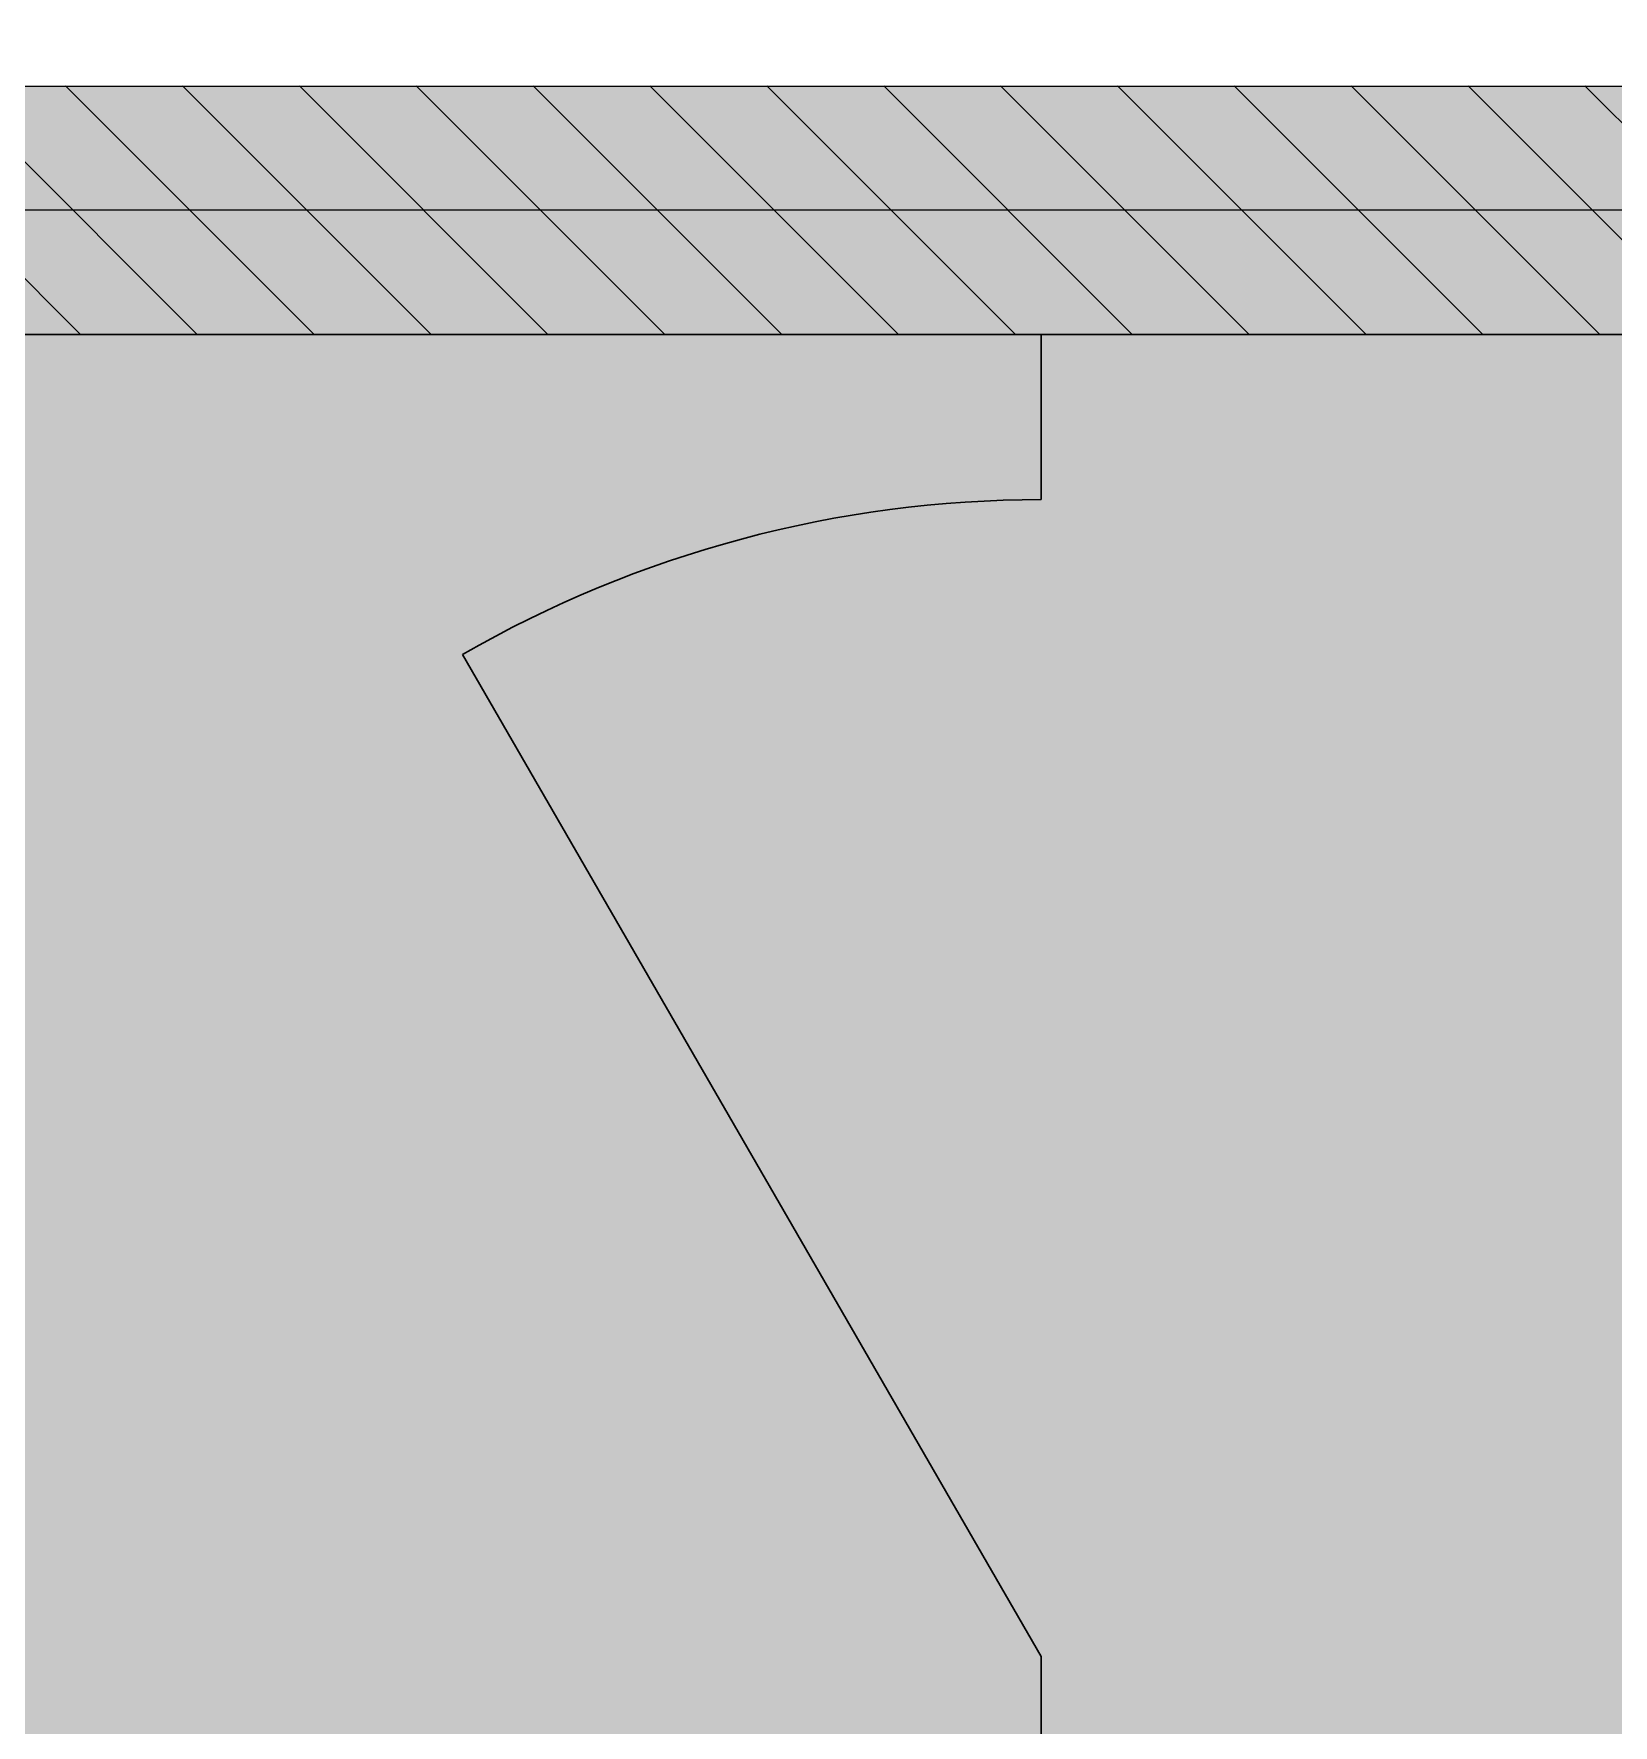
# Model space of a CAD drawing. Header units: metres. Extents: x 587 to 1372, y 780 to 1385.
# Drawn here: x 1348.135 to 1349.091, y 897.309 to 898.333 of the extents above; entities that cross this region are included whole.
import ezdxf

# ---------------------------------------------------------------- set-up
doc = ezdxf.new("R2010")
doc.units = ezdxf.units.M
doc.layers.add('A-AREAS_NOPLOT', color=50, linetype='Continuous', lineweight=5, plot=False)
for name, color, linetype, lineweight in [('A-BATHROOMS', 64, 'Continuous', 30), ('A-WALLS', 1, 'Continuous', 25), ('A-WALLS HATCH', 142, 'Continuous', 5)]:
    doc.layers.add(name, color=color, linetype=linetype, lineweight=lineweight)
doc.layers.add('SP_BUILDINGS_NEW_HATCH', color=9, linetype='Continuous', lineweight=13, true_color=0x808080, transparency=0.5)
doc.layers.add('ST-STRUCTURE GRID', color=7, linetype='Continuous', lineweight=5, true_color=0x969696)

msp = doc.modelspace()

# ---------------------------------------------------------------- hatches: boundary and pattern name
at = {"layer": 'A-WALLS HATCH', "transparency": 33554687}
h = msp.add_hatch(dxfattribs=at)
h.set_pattern_fill('_USER', color=256, scale=0.05, angle=315, pattern_type=0)
h.set_pattern_definition([(315, (90.981867, 0), (0.035355339, 0.035355339), [])])
h.paths.add_polyline_path([(1356.2169, 898.3013), (1325.9169, 898.3013), (1325.9169, 898.1507), (1356.2169, 898.1507)])
at = {"layer": 'SP_BUILDINGS_NEW_HATCH', "transparency": 33554559}
h = msp.add_hatch(dxfattribs=at)
h.set_pattern_fill('_USER', color=256, scale=0.3, pattern_type=0)
h.set_pattern_definition([(0, (0, 0), (0, 0.3), [])])
h.paths.add_polyline_path([(1356.1169, 907.1134), (1355.7169, 907.1134), (1355.7169, 907.3384), (1356.1169, 907.3384), (1356.1169, 911.4762), (1356.0169, 911.4762), (1356.0169, 911.6134), (1355.7169, 911.6134), (1355.7169, 911.7762), (1350.0792, 911.7762), (1350.0792, 911.4762), (1349.8542, 911.4762), (1349.8542, 911.7762), (1344.0792, 911.7762), (1344.0792, 911.4762), (1343.8542, 911.4762), (1343.8542, 911.7762), (1338.0792, 911.7762), (1338.0792, 911.4762), (1337.8542, 911.4762), (1337.8542, 911.7762), (1332.2169, 911.7762), (1332.2169, 898.3009), (1337.7169, 898.3009), (1337.7169, 898.3384), (1338.2169, 898.3384), (1343.7169, 898.3021), (1343.7169, 898.3384), (1344.2169, 898.3384), (1349.7169, 898.3211), (1349.7169, 898.3384), (1350.2169, 898.3384), (1355.7169, 898.3035), (1355.7169, 898.3384), (1356.1169, 898.3384), (1356.1169, 902.6134), (1355.7169, 902.6134), (1355.7169, 902.8384), (1356.1169, 902.8384)])
h.paths.add_polyline_path([(1338.1669, 907.1639), (1338.1339, 907.1806, 1), (1338.1339, 907.2226, 0.548009), (1338.1549, 907.2511), (1338.1549, 907.2889), (1338.1669, 907.2889)], flags=16)
h.paths.add_polyline_path([(1337.7999, 907.2301, 0.548009), (1337.7789, 907.2016), (1337.7789, 907.1639), (1337.7669, 907.1639), (1337.7669, 907.2889), (1337.7999, 907.2721, 1)], flags=16)
h.paths.add_polyline_path([(1337.7999, 907.2226), (1337.7669, 907.1639), (1337.7789, 907.1639), (1338.1339, 907.2226)], flags=16)
h.paths.add_polyline_path([(1337.7999, 907.2301), (1337.7669, 907.2889), (1337.7789, 907.2889), (1338.1339, 907.2301)], flags=16)
h.paths.add_polyline_path([(1338.1669, 902.7889), (1338.1669, 902.6639), (1338.1339, 902.6806, 1), (1338.1339, 902.7226, 0.548009), (1338.1549, 902.7511), (1338.1549, 902.7889)], flags=16)
h.paths.add_polyline_path([(1338.1669, 902.7889), (1338.1549, 902.7889), (1337.7999, 902.7301), (1338.1339, 902.7301)], flags=16)
h.paths.add_polyline_path([(1337.7999, 902.7301, 0.548009), (1337.7789, 902.7016), (1337.7789, 902.6639), (1337.7669, 902.6639), (1337.7669, 902.7889), (1337.7999, 902.7721, 1)], flags=16)
h.paths.add_polyline_path([(1337.7999, 902.7226), (1337.7669, 902.6639), (1337.7789, 902.6639), (1338.1339, 902.7226)], flags=16)
h.paths.add_polyline_path([(1343.7669, 907.1639), (1343.7669, 907.2889), (1343.7999, 907.2721, 1), (1343.7999, 907.2301, 0.548009), (1343.7789, 907.2016), (1343.7789, 907.1639)], flags=16)
h.paths.add_polyline_path([(1343.7669, 907.1639), (1343.7789, 907.1639), (1344.1339, 907.2226), (1343.7999, 907.2226)], flags=16)
h.paths.add_polyline_path([(1344.1339, 907.2226, 0.548009), (1344.1549, 907.2511), (1344.1549, 907.2889), (1344.1669, 907.2889), (1344.1669, 907.1639), (1344.1339, 907.1806, 1)], flags=16)
h.paths.add_polyline_path([(1343.7669, 907.2889), (1343.7789, 907.2889), (1344.1339, 907.2301), (1343.7999, 907.2301)], flags=16)
h.paths.add_polyline_path([(1343.7669, 902.7889), (1343.7999, 902.7717, 1), (1343.7999, 902.7297, 0.548009), (1343.7789, 902.7012), (1343.7789, 902.6634), (1343.7669, 902.6634), (1343.7669, 902.7884)], flags=16)
h.paths.add_polyline_path([(1343.7999, 902.7301, 0.548009), (1343.7789, 902.7016), (1343.7789, 902.7511, 0.414214)], flags=16)
h.paths.add_polyline_path([(1344.1669, 902.7884), (1344.1549, 902.7884), (1344.1549, 902.7507), (1344.1669, 902.6639), (1344.1549, 902.7012, 0.414214), (1344.1339, 902.7222, 0.548009), (1344.1549, 902.7507), (1344.1549, 902.7511, -0.414214), (1344.1339, 902.7301), (1344.1339, 902.7297, 0.414214), (1344.1549, 902.7507)], flags=16)
h.paths.add_polyline_path([(1344.1339, 902.7226, -0.414214), (1344.1549, 902.7016), (1344.1549, 902.7226)], flags=16)
h.paths.add_polyline_path([(1344.1339, 902.7301), (1344.1669, 902.7889), (1344.1549, 902.7889), (1343.8025, 902.7301)], flags=16)
h.paths.add_polyline_path([(1344.1549, 902.6639), (1344.1669, 902.6639), (1344.1669, 902.6634), (1344.1549, 902.6634)], flags=16)
h.paths.add_polyline_path([(1349.7669, 907.1634), (1349.7669, 907.2884), (1349.7999, 907.2717, 1), (1349.7999, 907.2297, 0.548009), (1349.7789, 907.2012), (1349.7789, 907.1634)], flags=16)
h.paths.add_polyline_path([(1349.7669, 907.1634), (1349.7789, 907.1634), (1350.1339, 907.2222), (1349.7999, 907.2222)], flags=16)
h.paths.add_polyline_path([(1350.1339, 907.2222, 0.548009), (1350.1549, 907.2507), (1350.1549, 907.2884), (1350.1669, 907.2884), (1350.1669, 907.1634), (1350.1339, 907.1802, 1)], flags=16)
h.paths.add_polyline_path([(1349.7999, 907.2297), (1350.1339, 907.2297), (1350.1669, 907.2884), (1350.1549, 907.2884)], flags=16)
h.paths.add_polyline_path([(1349.7669, 902.7884), (1349.7999, 902.7717, 1), (1349.7999, 902.7297, 0.548009), (1349.7789, 902.7012), (1349.7789, 902.6634), (1349.7669, 902.6634)], flags=16)
h.paths.add_polyline_path([(1350.1339, 902.7222, 0.548009), (1350.1549, 902.7507), (1350.1549, 902.7884), (1350.1669, 902.7884), (1350.1669, 902.6634), (1350.1339, 902.6802, 1)], flags=16)
h.paths.add_polyline_path([(1350.1339, 902.7297), (1350.1669, 902.7884), (1350.1549, 902.7884), (1349.7999, 902.7297)], flags=16)
h.paths.add_polyline_path([(1350.1339, 902.7222), (1350.1669, 902.6634), (1350.1549, 902.6634), (1349.7999, 902.7222)], flags=16)
at = {"layer": 'SP_BUILDINGS_NEW_HATCH', "transparency": 33554495}
h = msp.add_hatch(color=256, dxfattribs=at)
h.dxf.hatch_style = 2
h.paths.add_polyline_path([(1343.8919, 898.3009), (1356.2169, 898.3009), (1356.2169, 875.4762), (1343.8919, 875.4762)])

# ---------------------------------------------------------------- linework, layer by layer
at = {"layer": 'A-AREAS_NOPLOT'}
msp.add_lwpolyline([(1344.0419, 898.1509), (1356.1169, 898.1509), (1356.1169, 875.577), (1349.8919, 875.577), (1349.8919, 874.4262), (1344.0419, 874.4762)], close=True, dxfattribs=at)
at = {"layer": 'A-BATHROOMS'}
for p, q in [((1348.7444, 898.0509), (1348.7444, 898.1509)), ((1348.7444, 897.3509), (1348.3944, 897.9572)), ((1348.7444, 897.2509), (1348.7444, 897.3509))]:
    msp.add_line(p, q, dxfattribs=at)
msp.add_arc((1348.7444, 897.3509), 0.7, 90, 120, dxfattribs=at)
at = {"layer": 'A-WALLS'}
for p, q in [((1356.1169, 898.3009), (1343.8919, 898.3009)), ((1356.1169, 898.1509), (1344.0419, 898.1509))]:
    msp.add_line(p, q, dxfattribs=at)
at = {"layer": 'ST-STRUCTURE GRID'}
msp.add_line((1321.6333, 898.2262), (1363.3285, 898.2262), dxfattribs=at)

doc.saveas('drawing.dxf')
